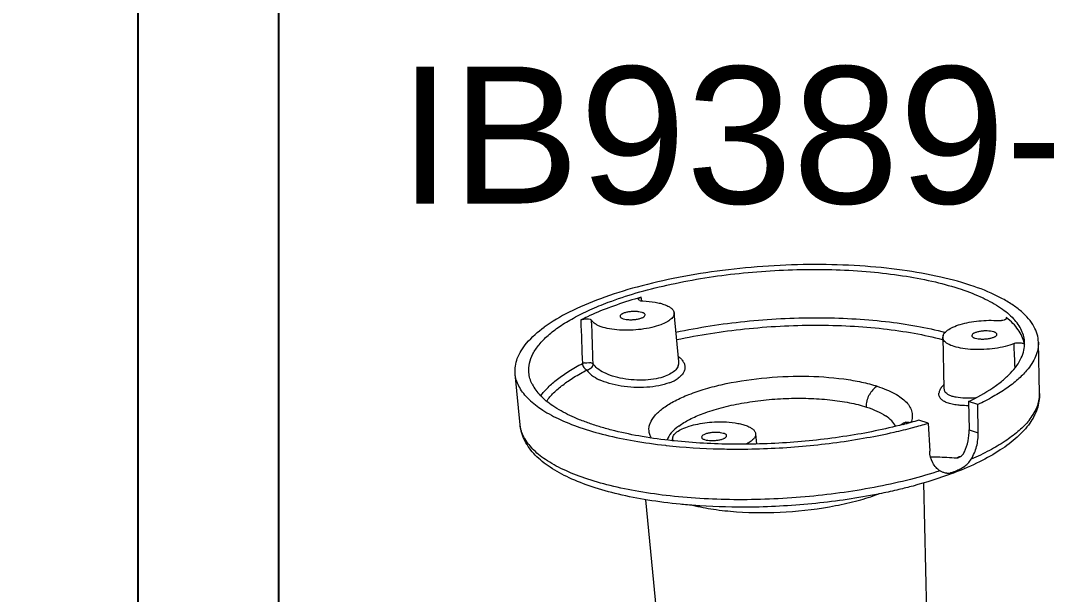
# Model space of a CAD drawing. Header units: millimetres. Extents: x 7106 to 73427, y -466 to 50348.
# Drawn here: x 26773 to 30515, y 8413 to 10507 of the extents above; entities that cross this region are included whole.
import ezdxf

# ---------------------------------------------------------------- set-up
doc = ezdxf.new("R2010")
doc.units = ezdxf.units.MM
for name, color, linetype in [('CCTV', 7, 'Continuous'), ('Cotas', 1, 'Continuous'), ('edificio', 4, 'Continuous')]:
    doc.layers.add(name, color=color, linetype=linetype)
doc.styles.add('Genedis', font='arial.ttf')

# ---------------------------------------------------------------- blocks, each defined once
blk = doc.blocks.new('IB9389-HM EHM OK')
at = {"color": 1}
blk.add_wipeout([(153.9, 404.8), (156, 426.1), (156.4, 430.6), (156.4, 437), (154.9, 444), (151.7, 451.6), (136.8, 469.7), (121.5, 481.3), (94.6, 496.2), (65.6, 507.9), (33.5, 517.9), (-11.5, 528.2), (-52.5, 534.7), (-84.1, 538), (-107, 539.5), (-153, 540.5), (-202, 538.3), (-252.7, 531.9), (-297.2, 521.2), (-319.5, 513.1), (-338.5, 503.6), (-357, 489.7), (-367.7, 474.4), (-370.1, 464.5), (-370.4, 457.5), (-371.3, 416), (-371.4, 406.7), (-370.2, 399.2), (-366.6, 389.2), (-361.6, 380.8), (-345.8, 363.9), (-311, 341.9), (-286.3, 331.1), (-254.9, 320.6), (-255, 316.5), (-255.3, 302.5), (-258, 185.5), (-258.8, 150), (-261.2, 106), (-263.7, 66), (-267.7, 69.2), (-288.8, 83.5), (-314.4, 95.4), (-331.8, 100.4), (-346.5, 102.4), (-356, 103), (-371.7, 111.6), (-398.1, 120.2), (-407.2, 122.9), (-435, 125.1), (-460, 123.1), (-487.2, 116.5), (-500.4, 111.5), (-1226.3, -124.6), (-1242.2, -129), (-1265.5, -141.1), (-1278.7, -152.6), (-1285.5, -160.4), (-1295.3, -174.6), (-1301, -185.8), (-1302.7, -190.3), (-1303.2, -195.2), (-1302.5, -198.2), (-1301.7, -200.5), (-1296.3, -202.9), (-1288.2, -205.6), (-1285.4, -206.8), (-1276.1, -205.6), (-1243.7, -198.8), (-1211.7, -192.1), (-1192.6, -188.1), (-1187.2, -187), (-1191.6, -196.5), (-1199, -216.9), (-1203.6, -235), (-1206.5, -251.7), (-1208.7, -285.9), (-1206, -324.7), (-1198.9, -360.3), (-1185.8, -399.2), (-1170.3, -431.4), (-1155.9, -454.6), (-1127.3, -489.3), (-1095.1, -516.2), (-1060.1, -534.6), (-1027.7, -542.9), (-981.4, -541.1), (-934.4, -525.2), (-753, -466.4), (-647.7, -432.3), (-602.9, -413.1), (-516.8, -386.8), (-423.1, -359.4), (-383.6, -342), (-336.6, -327.6), (-275.7, -298.7), (-223.1, -265.5), (-198.1, -233.7), (-188.7, -214.4), (-180.8, -190.9), (-176.5, -170.1), (-174.6, -153.1), (-166.2, -150.4), (-157, -147.4), (-150.2, -145.3), (-146.9, -155), (-143, -163.1), (-138.3, -171.9), (-136.5, -175.5), (-123.8, -175.7), (-93.1, -174.3), (-59.9, -168.6), (-31.2, -157.5), (-18.9, -148.3), (-14, -142.6), (-9.3, -133.7), (-7.8, -126.9), (-6, -99.4), (-1.6, -27), (2.9, 48), (5.8, 96.2), (9.3, 144.5), (19.1, 244.8), (24.9, 303.7), (37.6, 306), (72, 314.5), (99.9, 324.8), (123.3, 337.8), (141.1, 354.3), (148.3, 366.8), (151.6, 381)], dxfattribs=at)
at = {"layer": 'Cotas', "color": 1, "lineweight": 13}
for points in [[(-367.8, 394.4, -0.084999), (-371.3, 406.6, -0.030482), (-371.5, 410.6), (-370.3, 462.3, -0.062498), (-369.1, 470.3, -0.057231), (-365.8, 478.2, -0.048471), (-360.5, 485.9, -0.038818), (-353.2, 493.2, -0.030896), (-344, 500.2, -0.024832), (-332.9, 506.8, -0.038306), (-305.6, 518.5, -0.027605), (-272, 527.9, -0.021778), (-233.2, 534.9, -0.01829), (-190.6, 539.2, -0.016324), (-145.2, 540.6, -0.015561), (-98.7, 539, -0.01554), (-52.5, 534.7, -0.016473), (-7.9, 527.5, -0.018466), (33.5, 517.9, -0.022314), (70.6, 506.1, -0.028463), (102.1, 492.5, -0.039784), (127.1, 477.5)], [(139.2, 420, 0.045793), (141.5, 425.8, 0.049816), (142.6, 431.7, 0.075328), (142, 441.1, 0.065989), (138.6, 450.5, 0.052352), (132.3, 459.8, 0.039764), (123.3, 469.1, 0.031113), (111.7, 478.1, 0.024328), (97.7, 486.7, 0.019797), (81.2, 494.9, 0.016522), (62.7, 502.5, 0.018762), (34.6, 511.9, 0.015784), (3.6, 519.8, 0.027435), (-64.6, 531.2, 0.025208), (-136.3, 535.6, 0.027149), (-205.5, 532.8, 0.015663), (-237.4, 528.7, 0.018364), (-266.6, 523, 0.022413), (-292.5, 515.6, 0.02917), (-314.6, 506.9, 0.039444), (-332.3, 496.9, 0.056107), (-345.4, 485.9)], [(29, 504), (29.5, 507.6, -0.015614), (54.5, 499.8, -0.00597), (62.2, 497, -0.01962), (83.7, 487.9, -0.008025), (90.3, 484.8, -0.000834), (88.7, 440.9, -0.134913), (87.2, 436.9)], [(30.9, 504.4, -0.044083), (29.5, 504, -0.035228), (27.7, 503.9, 0.03361), (15.4, 502.6, 0.021392), (10.1, 501.5, 0.028019), (5.5, 500, 0.037123), (1.8, 498.3, 0.053324), (-1.1, 496.3)], [(-356.3, 458.9), (-356.2, 460.1, -0.016544), (-356, 461.6, -0.053356), (-353.7, 468.4, -0.045993), (-350, 474.9, -0.039023), (-344.7, 481.2, -0.032429), (-337.9, 487.3), (-337.9, 486.5), (-337.9, 485.7)], [(-5.5, 472.4, 0.027218), (-74.9, 483.3, 0.025554), (-147.2, 487, 0.013408), (-182.6, 486, 0.014641), (-216.4, 483.2, 0.016507), (-247.9, 478.6, 0.019694), (-276.5, 472.3)], [(-7.8, 438.5, -0.111424), (-8.4, 442.9), (-8.4, 442.9), (-3.6, 491.9, 0.076266), (-3.6, 490.3, 0.06568), (-3, 488.7, 0.051213), (-2, 487.1, 0.040806), (-0.4, 485.6)], [(48.7, 491, 0.033924), (47.5, 491.6, 0.021684), (46.2, 492.1, 0.033402), (42.9, 493, 0.028544), (39.2, 493.5, 0.027641), (35.5, 493.6, 0.031036), (31.9, 493.3, 0.042477), (29, 492.6, 0.036057), (27.6, 492.1, 0.058644), (26.5, 491.4)], [(27.7, 487.3, 0.02688), (28.9, 486.7, 0.021577), (30.3, 486.2, 0.035059), (33.5, 485.3, 0.026966), (37.2, 484.8, 0.02631), (40.9, 484.7, 0.028214), (44.5, 485, 0.042573), (47.4, 485.7, 0.034472), (48.8, 486.2, 0.05524), (49.8, 486.9)], [(-284.3, 477.5, 0.034231), (-291.7, 480.3, 0.025414), (-300.6, 482.4, 0.021433), (-310.3, 483.8, 0.02124), (-320.4, 484.4, 0.022337), (-330.2, 484.1, -0.04326), (-333.1, 484.1)], [(-6.2, 464.9, 0.027634), (-74.6, 475.7, 0.025888), (-146, 479.5, 0.013421), (-180.9, 478.6, 0.014799), (-214.3, 475.9, 0.016752), (-245.4, 471.3, 0.01983), (-273.6, 465.1)], [(3.9, 482.6, 0.035324), (9.8, 479.9, 0.032488), (18.9, 477.2, 0.025753), (29.4, 475.3, 0.023416), (40.5, 474.5, 0.024226), (51.5, 474.6, 0.028616), (61.5, 475.8, 0.039953), (69.9, 477.9, 0.028219), (73.2, 479.3, 0.038389), (76, 480.9)], [(-359.8, 382.2, 0.040307), (-349.7, 372.3, 0.030884), (-336.7, 362.6, 0.023894), (-321, 353.3, 0.019625), (-302.7, 344.5, -0.071914), (-308.1, 357.4, -0.068886), (-309.8, 371.1), (-309.3, 399.5), (-299.9, 402.6, -0.036594), (-324.4, 416.4, -0.02424), (-334.2, 423.7, -0.029738), (-342.3, 431.2, -0.037433), (-348.7, 438.8, -0.045787), (-353.1, 446.5, -0.055053), (-355.7, 454.2, -0.061397), (-356.4, 461.8, -0.051727), (-355.6, 468, -0.050061), (-353.4, 474.1)], [(-305.4, 471.5, 0.033924), (-306.6, 472.1, 0.021684), (-307.9, 472.6, 0.033402), (-311.2, 473.4, 0.028598), (-314.9, 473.9, 0.02755), (-318.7, 474, 0.030915), (-322.2, 473.8, 0.042477), (-325.1, 473.1, 0.036057), (-326.5, 472.5)], [(-326.4, 467.8, 0.032266), (-325.2, 467.2, 0.020405), (-323.9, 466.6, 0.03492), (-320.6, 465.8, 0.027016), (-316.9, 465.3, 0.02631), (-313.2, 465.2, 0.028092), (-309.7, 465.5, 0.042573), (-306.7, 466.2, 0.037662), (-305.3, 466.7)], [(-275.2, 470.8, 0.050117), (-276.7, 472.6, 0.037503), (-278.7, 474.3)], [(-274.3, 469.1, -0.082596), (-274.1, 467.3), (-275.2, 415.8), (-275.2, 415.8, -0.070591), (-275.6, 414.1, -0.067214), (-276.3, 412.5)], [(-370.3, 462.3, 0.054172), (-369.7, 455.2, 0.049512), (-367.5, 448, 0.043), (-363.7, 440.8, 0.035788), (-358.5, 433.7, 0.035909), (-349.6, 424.8, 0.028696), (-338.4, 416, 0.022826), (-324.9, 407.6, 0.018327), (-309.3, 399.5)], [(-346.8, 436.3, -0.000422), (-345.8, 461, 0.03444), (-336.9, 458.1, 0.026221), (-326.6, 456.1, 0.02397), (-315.5, 455, 0.024026), (-304.5, 455, 0.027894), (-294.2, 456, 0.03655), (-285.5, 458)], [(-22.3, 298.1, -0.02301), (-43.2, 294.1, -0.018885), (-66.3, 291.6, -0.032822), (-116.5, 291.5, -0.032819), (-166.2, 297.7, -0.019051), (-188.9, 302.9, -0.022976), (-209.1, 309.4, 0.02382), (-146.3, 300, 0.022466), (-81.2, 296.2, 0.019164), (-29.6, 297.5, 0.006591), (-13, 298.8, 0.001551), (-9.7, 299.2), (-9.6, 299.2, 0.015658), (22.7, 303.3, 0.018281), (52.4, 309.2, 0.022194), (79, 316.7, 0.028517), (102, 325.8, 0.03811), (121.2, 336.4, 0.053676), (136.2, 348.7, 0.073781), (146.6, 363, 0.045657), (149.7, 370.8, 0.048865), (151.4, 379.1), (156.4, 430.6, 0.059606), (156.2, 438.3, 0.054394), (154.2, 446, 0.04627), (150.4, 453.8, 0.038582), (144.8, 461.5)], [(-7.9, 448.1, 0.047726), (-11.1, 445.1, 0.01661), (-11.9, 444.1, 0.063465), (-13.7, 441.1, 0.075196), (-14.5, 437.9, 0.079978), (-14.3, 434.8, 0.073205), (-13.1, 431.8, 0.059028), (-10.9, 428.8, 0.046189), (-7.8, 426.1)], [(86.7, 441.4, 0.032333), (84.1, 441.7, 0.029757), (81.5, 441.7)], [(124.7, 403, 0.039988), (117.7, 411.2, 0.03147), (108.5, 419.2, 0.025158), (97.2, 427, 0.020006), (84.1, 434.4, -0.039574), (83, 434.6)], [(130.6, 408.3, 0.040869), (123.3, 416.8, 0.031984), (113.9, 425.1, 0.025492), (102.3, 433.2, 0.020839), (88.7, 440.9)], [(8.1, 395.5, 0.03804), (-2.9, 402.5, 0.027919), (-16.6, 408.9, 0.021842), (-32.9, 414.7, 0.01801), (-51.1, 419.5, 0.030656), (-91.7, 426.1, 0.028236), (-134.3, 428.1, 0.031897), (-174.5, 425.3, 0.019496), (-192.4, 422.2, 0.024507), (-208.1, 418, 0.020997), (-217.5, 414.5, 0.026972), (-225.6, 410.6, 0.034003), (-232.3, 406.3, 0.045533), (-237.5, 401.8, 0.060287), (-241, 397, 0.073496), (-243, 391.9, 0.07907), (-243.3, 386.8, 0.07399), (-242, 381.6)], [(-0.8, 431, 0.048004), (5.3, 428, 0.042984), (14.6, 425.5, 0.033167), (25.3, 424.2, 0.028901), (36.7, 424.3, 0.02825), (47.9, 425.7, 0.031066), (58.3, 428.2, 0.038574), (67, 431.7)], [(1, 421.5, 0.042506), (11.6, 418.5, 0.033219), (23.8, 416.9, 0.028832), (36.8, 416.8, 0.027487), (49.7, 418.2, 0.030545), (61.6, 420.8, 0.038894), (71.7, 424.6)], [(152.7, 418.2, 0.045354), (155.2, 424.3, 0.047671), (156.4, 430.6)], [(-274.7, 419.1, -0.020342), (-273.5, 417.8, 0.007997), (-273.2, 417.4)], [(-371.5, 410.6, 0.045468), (-370.9, 402.8, 0.041873), (-369.1, 395.2, 0.070509), (-361.6, 380.8, 0.055921), (-349, 366.7, 0.0399), (-332, 353.8, 0.029597), (-311, 341.9, 0.022833), (-286.3, 331.1, 0.001663), (-283.6, 330.1, 0.024194), (-244.1, 317.5, 0.006944), (-229.8, 313.9)], [(-307.2, 406.3, 0.028713), (-296.5, 406, 0.041548), (-287.4, 406.9, 0.027957), (-283.6, 407.8, 0.041148), (-280.5, 409.1)], [(-299.9, 398.4, 0.023377), (-291.7, 398.7, 0.010099), (-289.1, 398.9, 0.026676), (-283.4, 399.9, 0.035911), (-278.6, 401.3, 0.0498), (-274.8, 403.1)], [(144.1, 406.4, -0.052949), (130.8, 395.4, -0.037645), (113.1, 385.4, -0.027931), (91.2, 376.5, -0.021972), (65.6, 369, -0.017915), (36.7, 363, -0.01535), (5.2, 358.5), (4.4, 358.4, -0.021224), (-49.8, 354.9, -0.00692), (-68.6, 354.7), (-69.1, 354.7, -0.001082), (-73.9, 354.7, -0.020831), (-136.7, 357.9, -0.021679), (-197.7, 366.2, -0.011491), (-225, 371.7, -0.009018), (-244, 376.4), (-244.3, 376.5, -0.007948), (-259.2, 380.7), (-249.8, 383.8, 0.004267), (-241.9, 381.5, 0.004153), (-240.7, 381.2, 0.025518), (-184.9, 369, 0.022256), (-124.3, 361.7, 0.021797), (-62.6, 359.6, 0.023861), (-3.7, 362.9)], [(-8.3, 377.9, 0.039613), (-19.1, 384.5, 0.028741), (-32.8, 390.5, 0.024698), (-51, 396.3, 0.020565), (-71.5, 400.8, 0.018174), (-93.6, 404, 0.01739), (-116.3, 405.7, 0.017522), (-138.9, 405.8, 0.019099), (-160.5, 404.3, 0.022751), (-180.2, 401.4, 0.029343), (-197.2, 397, 0.028532), (-207.8, 392.9, 0.038627), (-216.3, 388.3)], [(-197.2, 397, 0.064283), (-197.9, 403.3, 0.062166), (-200.1, 409.4)], [(-1.7, 363.1, 0.015376), (28.4, 367.3, 0.017976), (56, 373, 0.010306), (68.7, 376.4, 0.011946), (80.5, 380.2, 0.013587), (91.5, 384.3, 0.015173), (101.5, 388.6, 0.038111), (118.4, 398.2, 0.05349), (131.1, 408.7)], [(-11.8, 375.1, 0.034066), (-18.9, 377.8, 0.025783), (-27.4, 379.9, 0.021581), (-36.8, 381.4, 0.020739), (-46.6, 382.1, 0.021056), (-56.2, 382, 0.033309), (-67.8, 380.6, 0.02091), (-72.8, 379.5, 0.026827), (-77.1, 378, 0.035767), (-80.6, 376.3, 0.052649), (-83.3, 374.4)], [(-293.5, 348.4, -0.086119), (-295.9, 351.9, -0.056838), (-299.5, 362.9, -0.056423), (-300.5, 374.1), (-309.8, 371.1)], [(-234.5, 379.6, 0.078315), (-236.9, 380.4, 0.039088), (-238.1, 380.5)], [(-33.4, 369.2, 0.032225), (-34.5, 369.8, 0.017008), (-35.9, 370.3, 0.033468), (-39.1, 371.2, 0.028355), (-42.8, 371.7, 0.026172), (-46.6, 371.8, 0.030915), (-50.1, 371.5, 0.042099), (-53.1, 370.8, 0.0375), (-54.5, 370.3)], [(-3.1, 368.5, 0.050718), (-4.5, 370.2, 0.037464), (-6.4, 371.9)], [(19.3, 365.8, 0.052037), (20.9, 369.4, 0.115086), (21.5, 377, 0.052802), (20.5, 380.6)], [(147.7, 366.8, 0.04624), (150.1, 372.9, 0.048846), (151.4, 379.1)], [(-83.4, 364.7, 0.056372), (-80.2, 362, 0.038058), (-75.7, 359.6)], [(-54.3, 365.5, 0.030467), (-53.2, 364.9, 0.020309), (-51.8, 364.4, 0.034989), (-48.5, 363.6, 0.026827), (-44.9, 363.1, 0.02631), (-41.1, 363, 0.029686), (-37.6, 363.2, 0.042573), (-34.6, 363.9, 0.037662), (-33.3, 364.5)], [(-2.3, 366.8, -0.08094), (-2, 365), (-2.1, 363.1)], [(-271.3, 332.8, 0.016331), (-241.6, 324.2, 0.014218), (-209.3, 316.9, 0.025292), (-139.9, 307, 0.024035), (-68.1, 303.7, 0.026436), (0.4, 307.5, 0.015228), (31.9, 311.9, 0.017919), (60.7, 317.9, 0.022161), (86.3, 325.3, 0.028077), (108.1, 334.2, 0.037597), (125.9, 344.1, 0.053358), (139.1, 355.1)], [(-292.8, 347.7, 0.002175), (-289.9, 346.4, 0.002207), (-287.9, 345.5, -0.009732), (-268.6, 346.5, -0.006127), (-261.8, 346.6)], [(-278.3, 330.4, 0.068704), (-275.1, 331, 0.050615), (-272.3, 332.2, 0.014437), (-271.3, 332.8, 0.067786), (-267.3, 336.2, 0.062972), (-264, 340.9)], [(-295, 336.6, 0.032886), (-290.4, 333.9, 0.029146), (-285.9, 331.9, 0.027713), (-282.8, 330.9, 0.016102), (-281.8, 330.7)], [(-214.6, 107, -0.035446), (-233.1, 115.3, -0.02346), (-240.7, 119.8, -0.02895), (-247.1, 124.6, -0.038039), (-252.2, 129.7, -0.048673), (-255.9, 135, -0.06178), (-258.2, 140.4, -0.071839), (-258.9, 146.1), (-254.9, 320.6)], [(-227.8, 313.4, 0.00743), (-210.3, 309.6, 0.003407), (-209.2, 309.4)], [(5.5, 122.3, 0.098963), (7.9, 130), (24.9, 303.7)]]:
    blk.add_lwpolyline(points, format="xyb", dxfattribs=at)
for points in [[(-299.9, 402.6), (-300.5, 374.1)], [(-259.2, 380.7), (-260.9, 352.7)], [(-85.7, 370.1), (-86.7, 359.8)]]:
    blk.add_lwpolyline(points, dxfattribs=at)
for centre, radius, start, end in [((26.2, 496.2), 11.8, 67.5795, 73.7817), ((-336.9, 486), 1.7, 128.3035, 137.6057), ((84.5, 468.7), 17.2, 80.1884, 91.8351), ((-333.2, 493.5), 9.23, 246.4428, 253.6496), ((-13087.7, 926), 13174.5, 357.88848, 358.07904), ((-352.2, 453.6), 8.13, 103.2673, 109.8024), ((80.6, 436.3), 5.26, 104.4651, 115.0087), ((84.6, 441.3), 6.92, 218.3251, 253.8239), ((-277.5, 410.3), 7.32, 342.173, 5.3557), ((-238.8, 373.4), 8.45, 77.2874, 108.1905), ((-7.1, 365.1), 5.1, 341.4443, 358.7797), ((-287.2, 352.6), 7.27, 246.6739, 251.2511)]:
    blk.add_arc(centre, radius, start, end, dxfattribs=at)
for points in [[(31.6, 506.7), (31.3, 506.9), (31, 507.1), (30.7, 507.2)], [(32.3, 505.6), (32.3, 506), (32, 506.4), (31.6, 506.7)], [(-1.1, 496.3), (-1.8, 495.7), (-2.4, 495), (-2.9, 494.1)], [(30.9, 504.4), (31.2, 504.5), (31.6, 504.7), (31.9, 504.9)], [(31.9, 504.9), (32.1, 505.1), (32.2, 505.3), (32.3, 505.6)], [(-353.4, 474.1), (-351.5, 478.5), (-348.6, 482.4), (-345.4, 485.9)], [(-338.1, 487.1), (-338.3, 487), (-338.4, 486.8), (-338.4, 486.6)], [(-338.4, 486.5), (-338.4, 486.1), (-338, 485.8), (-337.7, 485.5)], [(-337.7, 485.5), (-337.4, 485.3), (-337.2, 485.2), (-336.9, 485.1)], [(-2.9, 494.1), (-3.3, 493.4), (-3.6, 492.7), (-3.6, 491.9)], [(-0.4, 485.6), (0.9, 484.4), (2.3, 483.5), (3.9, 482.6)], [(25.6, 489.9), (25.6, 490.2), (25.7, 490.4), (25.9, 490.7)], [(27.7, 487.3), (26.7, 487.9), (25.6, 488.8), (25.6, 489.9)], [(25.9, 490.7), (26, 491), (26.3, 491.2), (26.5, 491.4)], [(48.7, 491), (49.7, 490.4), (50.8, 489.5), (50.7, 488.4)], [(50.5, 487.6), (50.3, 487.3), (50.1, 487.1), (49.8, 486.9)], [(50.7, 488.4), (50.7, 488.1), (50.6, 487.8), (50.5, 487.6)], [(81, 485.4), (80.6, 485.3), (80.3, 485.2), (79.9, 485)], [(84, 485.9), (82.9, 485.8), (81.9, 485.7), (81, 485.4)], [(90.3, 484.8), (89.4, 485.2), (88.4, 485.5), (87.4, 485.6)], [(-335.8, 484.7), (-334.9, 484.4), (-334, 484.2), (-333.1, 484.1)], [(-278.7, 474.3), (-280.4, 475.6), (-282.3, 476.6), (-284.3, 477.5)], [(76, 480.9), (77.3, 481.8), (78.6, 483), (79.4, 484.4)], [(79.9, 485), (79.7, 484.8), (79.5, 484.6), (79.4, 484.4)], [(144.8, 461.5), (139.6, 467.5), (133.5, 472.8), (127.1, 477.5)], [(-328.5, 470.4), (-328.5, 470.6), (-328.4, 470.9), (-328.2, 471.1)], [(-326.4, 467.8), (-327.4, 468.3), (-328.5, 469.2), (-328.5, 470.4)], [(-328.2, 471.1), (-328.1, 471.4), (-327.8, 471.7), (-327.6, 471.9)], [(-327.6, 471.9), (-327.3, 472.1), (-326.9, 472.3), (-326.5, 472.5)], [(-305.4, 471.5), (-304.4, 470.9), (-303.3, 470), (-303.4, 468.8)], [(-304.3, 467.4), (-304.6, 467.1), (-305, 466.9), (-305.3, 466.7)], [(-303.6, 468.1), (-303.8, 467.8), (-304, 467.6), (-304.3, 467.4)], [(-303.4, 468.8), (-303.4, 468.6), (-303.5, 468.3), (-303.6, 468.1)], [(-274.3, 469.1), (-274.5, 469.7), (-274.8, 470.3), (-275.2, 470.8)], [(-275.1, 464.2), (-274.9, 464.5), (-274.8, 464.7), (-274.7, 465)], [(-274.7, 465), (-274.3, 465.7), (-274.1, 466.5), (-274.1, 467.3)], [(-273.6, 465.1), (-273.8, 465.1), (-274, 465), (-274.2, 464.9)], [(-355.6, 460.9), (-355.9, 460.7), (-356.2, 460.5), (-356.2, 460.1)], [(-354.9, 461.3), (-355.1, 461.2), (-355.4, 461.1), (-355.6, 460.9)], [(-349.8, 461.8), (-351.2, 461.9), (-352.7, 461.9), (-354, 461.5)], [(-345.8, 461), (-347, 461.5), (-348.4, 461.7), (-349.8, 461.8)], [(-285.5, 458), (-283.3, 458.7), (-281.1, 459.5), (-279, 460.8)], [(-279, 460.8), (-277.5, 461.7), (-276.1, 462.8), (-275.1, 464.2)], [(-7.8, 438.5), (-7.2, 437), (-6.3, 435.7), (-5.2, 434.5)], [(-5.2, 434.5), (-3.9, 433.1), (-2.4, 432), (-0.8, 431)], [(67, 431.7), (69.4, 432.9), (71.7, 434.2), (73.7, 435.9)], [(73.7, 435.9), (75.3, 437.3), (76.8, 438.8), (77.8, 440.6)], [(77.8, 440.6), (78, 440.8), (78.2, 440.9), (78.4, 441)], [(79.1, 437), (78.3, 438.1), (77.8, 439.4), (77.8, 440.6)], [(79.3, 441.3), (80, 441.5), (80.7, 441.6), (81.5, 441.7)], [(84.1, 434.4), (82.9, 432.4), (81.2, 430.7), (79.4, 429.2)], [(82.6, 434.7), (82.8, 434.6), (82.9, 434.6), (83, 434.6)], [(87.2, 436.9), (86.4, 435.8), (85.3, 434.9), (84.1, 434.4)], [(86.7, 441.4), (87.4, 441.3), (88.1, 441.2), (88.7, 440.9)], [(1, 421.5), (-2.1, 422.6), (-5.1, 424.1), (-7.8, 426.1)], [(79.4, 429.2), (77, 427.3), (74.4, 425.8), (71.7, 424.6)], [(-275.2, 419.6), (-275, 419.4), (-274.9, 419.3), (-274.7, 419.1)], [(-273.2, 417.4), (-272.4, 416.4), (-271.6, 415.3), (-271.1, 414.1)], [(-271.1, 414.1), (-270.6, 413.1), (-270.3, 412.1), (-270.2, 411)], [(-208.1, 418), (-204.7, 416.1), (-201.9, 412.9), (-200.1, 409.4)], [(139.2, 420), (137.1, 415.8), (134.3, 412.1), (131.1, 408.7)], [(144.1, 406.4), (147.5, 410), (150.5, 413.9), (152.7, 418.2)], [(-280.5, 409.1), (-278.9, 409.9), (-277.3, 411), (-276.3, 412.5)], [(-272.1, 405.4), (-272.8, 404.5), (-273.8, 403.8), (-274.8, 403.1)], [(-270.5, 408.1), (-270.8, 407.1), (-271.4, 406.2), (-272.1, 405.4)], [(-359.8, 382.2), (-362.9, 385.9), (-365.7, 390), (-367.8, 394.4)], [(15.9, 388.2), (13.6, 390.9), (10.9, 393.3), (8.1, 395.5)], [(-226.6, 377.6), (-225.6, 379.6), (-224.2, 381.5), (-222.7, 383.1)], [(-222.7, 383.1), (-220.8, 385.1), (-218.6, 386.8), (-216.3, 388.3)], [(20.5, 380.6), (19.4, 383.4), (17.8, 385.9), (15.9, 388.2)], [(-237, 381.7), (-235.1, 381.3), (-233.4, 380.3), (-232.1, 379)], [(-85, 372.3), (-85.4, 371.6), (-85.6, 370.8), (-85.7, 370.1)], [(-83.3, 374.4), (-83.9, 373.8), (-84.5, 373.1), (-85, 372.3)], [(-6.4, 371.9), (-8, 373.1), (-9.9, 374.2), (-11.8, 375.1)], [(-8.3, 377.9), (-5.5, 375.9), (-2.8, 373.6), (-0.6, 370.9)], [(-85.7, 370.1), (-85.8, 369.2), (-85.6, 368.2), (-85.2, 367.4)], [(-85.2, 367.4), (-84.8, 366.3), (-84.1, 365.4), (-83.4, 364.7)], [(-54.3, 365.5), (-55.3, 366.1), (-56.5, 367), (-56.4, 368.1)], [(-56.4, 368.1), (-56.4, 368.4), (-56.3, 368.7), (-56.2, 368.9)], [(-56.2, 368.9), (-56, 369.2), (-55.8, 369.4), (-55.5, 369.6)], [(-55.5, 369.6), (-55.2, 369.9), (-54.8, 370.1), (-54.5, 370.3)], [(-33.4, 369.2), (-32.4, 368.6), (-31.2, 367.7), (-31.3, 366.6)], [(-32.2, 365.1), (-32.5, 364.9), (-32.9, 364.6), (-33.3, 364.5)], [(-31.6, 365.8), (-31.7, 365.6), (-32, 365.3), (-32.2, 365.1)], [(-31.3, 366.6), (-31.3, 366.3), (-31.4, 366.1), (-31.6, 365.8)], [(-3.7, 362.9), (-3, 362.9), (-2.4, 363), (-1.7, 363.1)], [(-2.3, 366.8), (-2.4, 367.4), (-2.7, 368), (-3.1, 368.5)], [(-2.5, 363), (-2.4, 363.2), (-2.3, 363.4), (-2.3, 363.5)], [(-0.6, 370.9), (1.2, 368.8), (2.7, 366.4), (3.6, 363.7)], [(147.7, 366.8), (145.5, 362.5), (142.5, 358.6), (139.1, 355.1)], [(-264, 340.9), (-262.1, 344.5), (-261.1, 348.7), (-260.9, 352.7)], [(-295, 336.6), (-298, 338.8), (-300.8, 341.4), (-302.7, 344.5)], [(-293.5, 348.4), (-292.5, 347.4), (-291.3, 346.5), (-290, 346)], [(-289.5, 345.8), (-289, 345.6), (-288.5, 345.5), (-287.9, 345.5)], [(-278.3, 330.4), (-279.5, 330.3), (-280.6, 330.5), (-281.8, 330.7)], [(-229.8, 313.9), (-229.2, 313.7), (-228.5, 313.6), (-227.8, 313.4)]]:
    blk.add_open_spline(points, degree=3, dxfattribs=at)

msp = doc.modelspace()

# ---------------------------------------------------------------- linework, layer by layer
at = {"layer": 'CCTV'}
for points in [[(29148.3, 1505.9), (27715.2, 1505.2, -0.408886), (27202.2, 2027.6), (27202.2, 18542.4, -0.419561), (27715.2, 19064.9), (35050.5, 19064.9, 0.425628), (35574.3, 19568.7), (35574.3, 23895)], [(29143.5, 7657.8), (28228.2, 7657.1, -0.408886), (27715.2, 8179.5), (27715.2, 18047.4, -0.419561), (28228.2, 18569.8), (35563.5, 18569.8, 0.425628), (36087.3, 19073.7), (36087.3, 23895)]]:
    msp.add_lwpolyline(points, format="xyb", dxfattribs=at)

# ---------------------------------------------------------------- texts
at = {"layer": 'edificio', "style": 'Genedis'}
msp.add_text('IB9389-HM EHM', height=500, dxfattribs=at).set_placement((28151.6, 9839.5))

# ---------------------------------------------------------------- next in the draw order: block references
at = {"layer": 'Cotas', "xscale": -3.623622844581223, "yscale": 3.623622844581223, "zscale": 3.623622844581223}
msp.add_blockref('IB9389-HM EHM OK', (29143.5, 7658), dxfattribs=at)

# ---------------------------------------------------------------- next in the draw order: linework, layer by layer
at = {"layer": 'CCTV'}
for points, weights, knots in [([(33892.8, 23895, 276978300.8), (33892.8, 22426.3, 255327786.2), (33892.8, 20957.6, 233677271.7), (33892.8, 20743, 233677271.7), (33738.1, 20594.3, 233677271.7), (33583.4, 20445.5, 233677271.7), (33369, 20453.8, 233677271.7), (25251.4, 20453.8, 233677271.7), (17133.9, 20453.8, 233677271.7), (16918.6, 20453.8, 233677271.7), (16767.8, 20300.2, 233677271.7), (16617, 20146.6, 233677271.7), (16620.9, 19931.4, 233677271.7), (16658.1, 10979.5, 116838635.8), (16695.4, 2027.6), (16695.4, 1514.6), (17208.4, 1505.2), (17924.9, 1505.6), (18641.5, 1505.9)], [1, 1, 1, 0.920122773917, 1, 0.920122773917, 1, 1, 1, 0.922126429223, 1, 0.922126429223, 1, 1, 1, 0.713520548787, 1, 1, 1], [0, 0, 0, 1, 1, 1.804805, 1.804805, 2.60961, 2.60961, 3.60961, 3.60961, 4.40412, 4.40412, 5.19863, 5.19863, 6.19863, 6.19863, 7.751203, 7.751203, 8.751203, 8.751203, 8.751203]), ([(34453.3, 20494.7, 155784847.8), (34453.3, 20280.1, 155784847.8), (34298.6, 20131.3, 155784847.8), (34143.9, 19982.5, 155784847.8), (33929.5, 19990.8, 155784847.8), (25811.8, 19990.7, 155784847.8), (17694.1, 19990.7, 155784847.8), (17479.1, 19990.8, 155784847.8), (17328.3, 19837.2, 155784847.8), (17177.5, 19683.6, 155784847.8), (17181.4, 19468.4, 155784847.8), (17194.9, 13823.9, 77892423.9), (17208.4, 8179.5), (17208.4, 7666.4), (17721.4, 7657.1), (18179, 7657.4), (18636.7, 7657.8)], [1, 0.920122773917, 1, 0.920122773917, 1, 1, 1, 0.922126429223, 1, 0.922126429223, 1, 1, 1, 0.713520548787, 1, 1, 1], [0, 0, 0, 0.804805, 0.804805, 1.60961, 1.60961, 2.60961, 2.60961, 3.40412, 3.40412, 4.19863, 4.19863, 5.19863, 5.19863, 6.751203, 6.751203, 7.751203, 7.751203, 7.751203])]:
    msp.add_rational_spline(points, weights, degree=2, knots=knots, dxfattribs=at)

doc.saveas('drawing.dxf')
